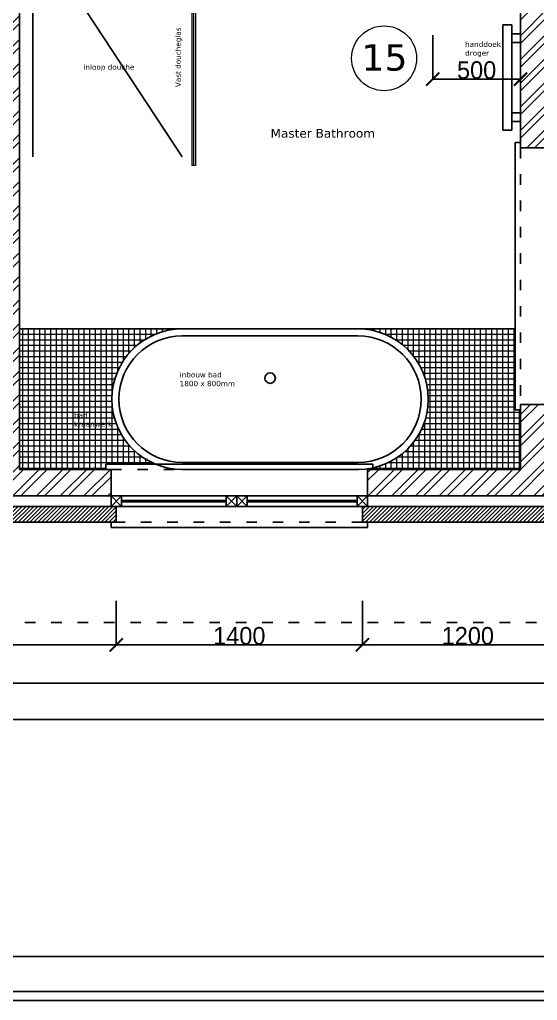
# Model space of a CAD drawing. Header units: millimetres. Extents: x -153917 to -31303, y -39726 to 31262.
# Drawn here: x -105080 to -102134, y -12586 to -7005 of the extents above; entities that cross this region are included whole.
import ezdxf

# ---------------------------------------------------------------- set-up
doc = ezdxf.new("R2010")
doc.units = ezdxf.units.MM
doc.header["$LTSCALE"] = 5
doc.linetypes.add('ACAD_ISO03W100', pattern=[30, 12, -18])
for name, color, linetype in [('Bemating', 1, 'Continuous'), ('chauffage', 5, 'Continuous'), ('invulling muren', 252, 'Continuous'), ('KADER', 7, 'Continuous'), ('Meubel', 8, 'Continuous'), ('muren', 7, 'Continuous'), ('ramen', 8, 'Continuous'), ('Tekst', 7, 'Continuous')]:
    doc.layers.add(name, color=color, linetype=linetype)
doc.layers.add('Nummering schrijnwerkerij', color=80, linetype='Continuous', lineweight=0)
doc.layers.add('verre', color=4, linetype='Continuous', lineweight=0)
doc.layers.add('tegel', color=7, linetype='Continuous', lineweight=0, true_color=0xcbcac8)
doc.styles.add('Geneva', font='')
doc.styles.get('Geneva').set_extended_font_data('Geneva')
doc.dimstyles.new('ISO-25', dxfattribs={"dimtxt": 100, "dimasz": 25, "dimexe": 1.25, "dimexo": 0.625, "dimtad": 1, "dimtxsty": 'Standard', "dimblk": 'ARCHTICK', "dimcen": 2.5, "dimse1": 1, "dimse2": 1, "dimadec": 0, "dimazin": 0, "dimtfac": 1, "dimtmove": 0, "dimatfit": 3, "dimfxl": 1, "dimarcsym": 0})

# ---------------------------------------------------------------- blocks, each defined once
blk = doc.blocks.new('_ArchTick')
at = {"color": 0, "linetype": 'ByBlock', "const_width": 0.15}
blk.add_lwpolyline([(-0.5, -0.5), (0.5, 0.5)], dxfattribs=at)
blk = doc.blocks.new('*D383')
at = {"layer": 'Bemating', "color": 0, "lineweight": -2, "transparency": 16777216}
for p, q in [((-114929.6, -10738.3), (-114929.6, -10989.5)), ((-97729.6, -10738.3), (-97729.6, -10989.5)), ((-114929.6, -10988.3), (-97729.6, -10988.3))]:
    blk.add_line(p, q, dxfattribs=at)
at = {"layer": 'Defpoints', "color": 0, "transparency": 16777216}
for p in [(-114929.6, 501.3), (-97729.6, -2778.7), (-97729.6, -10988.3)]:
    blk.add_point(p, dxfattribs=at)
at = {"layer": 'Bemating', "color": 0, "lineweight": -2, "transparency": 16777216, "xscale": 75, "yscale": 75, "zscale": 75, "rotation": 180}
blk.add_blockref('_ArchTick', (-114929.6, -10988.3), dxfattribs=at)
at = {"layer": 'Bemating', "color": 0, "lineweight": -2, "transparency": 16777216, "xscale": 75, "yscale": 75, "zscale": 75}
blk.add_blockref('_ArchTick', (-97729.6, -10988.3), dxfattribs=at)
at = {"layer": 'Bemating', "color": 0, "transparency": 16777216, "insert": (-106329.6, -10937.6), "char_height": 100, "attachment_point": 5, "style": 'Geneva'}
blk.add_mtext('17200', dxfattribs=at)
blk = doc.blocks.new('*D377')
at = {"layer": 'Bemating', "color": 0, "lineweight": -2, "transparency": 16777216}
for p, q in [((-108829.6, -10531), (-108829.6, -10782.3)), ((-101929.6, -10531), (-101929.6, -10782.3)), ((-108829.6, -10781), (-101929.6, -10781))]:
    blk.add_line(p, q, dxfattribs=at)
at = {"layer": 'Defpoints', "color": 0, "transparency": 16777216}
for p in [(-108829.6, -7064.7), (-101929.6, -9864.7), (-101929.6, -10781)]:
    blk.add_point(p, dxfattribs=at)
at = {"layer": 'Bemating', "color": 0, "lineweight": -2, "transparency": 16777216, "xscale": 75, "yscale": 75, "zscale": 75, "rotation": 180}
blk.add_blockref('_ArchTick', (-108829.6, -10781), dxfattribs=at)
at = {"layer": 'Bemating', "color": 0, "lineweight": -2, "transparency": 16777216, "xscale": 75, "yscale": 75, "zscale": 75}
blk.add_blockref('_ArchTick', (-101929.6, -10781), dxfattribs=at)
at = {"layer": 'Bemating', "color": 0, "transparency": 16777216, "insert": (-105379.6, -10730.4), "char_height": 100, "attachment_point": 5, "style": 'Geneva'}
blk.add_mtext('6900', dxfattribs=at)
blk = doc.blocks.new('*D387')
at = {"layer": 'Bemating', "color": 0, "lineweight": -2, "transparency": 16777216}
for p, q in [((-116032.7, -7064.7), (-116283.9, -7064.7)), ((-116282.7, -7064.7), (-116282.7, -9864.7)), ((-116032.7, -9864.7), (-116283.9, -9864.7))]:
    blk.add_line(p, q, dxfattribs=at)
at = {"layer": 'Defpoints', "color": 0, "transparency": 16777216}
for p in [(-114929.6, -7064.7), (-116282.7, -9864.7), (-103129.6, -9864.7)]:
    blk.add_point(p, dxfattribs=at)
at = {"layer": 'Bemating', "color": 0, "lineweight": -2, "transparency": 16777216, "xscale": 75, "yscale": 75, "zscale": 75}
for p, rotation in [((-116282.7, -7064.7), 90), ((-116282.7, -9864.7), 270)]:
    blk.add_blockref('_ArchTick', p, dxfattribs=dict(at, rotation=rotation))
at = {"layer": 'Bemating', "color": 0, "transparency": 16777216, "insert": (-116333.3, -8464.7), "char_height": 100, "attachment_point": 5, "rotation": 90, "style": 'Geneva'}
blk.add_mtext('2800', dxfattribs=at)
blk = doc.blocks.new('*D393')
at = {"layer": 'Bemating', "color": 0, "lineweight": -2, "transparency": 16777216}
for p, q in [((-106629.6, -10312.6), (-106629.6, -10563.8)), ((-104529.6, -10312.6), (-104529.6, -10563.8)), ((-106629.6, -10562.6), (-104529.6, -10562.6))]:
    blk.add_line(p, q, dxfattribs=at)
at = {"layer": 'Defpoints', "color": 0, "transparency": 16777216}
for p in [(-106629.6, -9864.7), (-104529.6, -9864.7), (-104529.6, -10562.6)]:
    blk.add_point(p, dxfattribs=at)
at = {"layer": 'Bemating', "color": 0, "lineweight": -2, "transparency": 16777216, "xscale": 75, "yscale": 75, "zscale": 75, "rotation": 180}
blk.add_blockref('_ArchTick', (-106629.6, -10562.6), dxfattribs=at)
at = {"layer": 'Bemating', "color": 0, "lineweight": -2, "transparency": 16777216, "xscale": 75, "yscale": 75, "zscale": 75}
blk.add_blockref('_ArchTick', (-104529.6, -10562.6), dxfattribs=at)
at = {"layer": 'Bemating', "color": 0, "transparency": 16777216, "insert": (-105579.6, -10511.9), "char_height": 100, "attachment_point": 5, "style": 'Geneva'}
blk.add_mtext('2100', dxfattribs=at)
blk = doc.blocks.new('*D407')
at = {"layer": 'Bemating', "color": 0, "lineweight": -2, "transparency": 16777216}
for p, q in [((-104529.6, -10312.6), (-104529.6, -10563.8)), ((-103129.6, -10312.6), (-103129.6, -10563.8)), ((-104529.6, -10562.6), (-103129.6, -10562.6))]:
    blk.add_line(p, q, dxfattribs=at)
at = {"layer": 'Defpoints', "color": 0, "transparency": 16777216}
for p in [(-104529.6, -9864.7), (-103129.6, -9864.7), (-103129.6, -10562.6)]:
    blk.add_point(p, dxfattribs=at)
at = {"layer": 'Bemating', "color": 0, "lineweight": -2, "transparency": 16777216, "xscale": 75, "yscale": 75, "zscale": 75, "rotation": 180}
blk.add_blockref('_ArchTick', (-104529.6, -10562.6), dxfattribs=at)
at = {"layer": 'Bemating', "color": 0, "lineweight": -2, "transparency": 16777216, "xscale": 75, "yscale": 75, "zscale": 75}
blk.add_blockref('_ArchTick', (-103129.6, -10562.6), dxfattribs=at)
at = {"layer": 'Bemating', "color": 0, "transparency": 16777216, "insert": (-103829.6, -10511.9), "char_height": 100, "attachment_point": 5, "style": 'Geneva'}
blk.add_mtext('1400', dxfattribs=at)
blk = doc.blocks.new('*D408')
at = {"layer": 'Bemating', "color": 0, "lineweight": -2, "transparency": 16777216}
for p, q in [((-103129.6, -10312.6), (-103129.6, -10563.8)), ((-101929.6, -10312.6), (-101929.6, -10563.8)), ((-103129.6, -10562.6), (-101929.6, -10562.6))]:
    blk.add_line(p, q, dxfattribs=at)
at = {"layer": 'Defpoints', "color": 0, "transparency": 16777216}
for p in [(-103129.6, -9864.7), (-101929.6, -9864.7), (-101929.6, -10562.6)]:
    blk.add_point(p, dxfattribs=at)
at = {"layer": 'Bemating', "color": 0, "lineweight": -2, "transparency": 16777216, "xscale": 75, "yscale": 75, "zscale": 75, "rotation": 180}
blk.add_blockref('_ArchTick', (-103129.6, -10562.6), dxfattribs=at)
at = {"layer": 'Bemating', "color": 0, "lineweight": -2, "transparency": 16777216, "xscale": 75, "yscale": 75, "zscale": 75}
blk.add_blockref('_ArchTick', (-101929.6, -10562.6), dxfattribs=at)
at = {"layer": 'Bemating', "color": 0, "transparency": 16777216, "insert": (-102529.6, -10511.9), "char_height": 100, "attachment_point": 5, "style": 'Geneva'}
blk.add_mtext('1200', dxfattribs=at)
blk = doc.blocks.new('*D651')
at = {"layer": 'Bemating', "color": 0, "lineweight": -2, "transparency": 16777216}
for p, q in [((-102729.6, -7093.1), (-102729.6, -7344.3)), ((-102229.6, -7093.1), (-102229.6, -7344.3)), ((-102729.6, -7343.1), (-102229.6, -7343.1))]:
    blk.add_line(p, q, dxfattribs=at)
at = {"layer": 'Defpoints', "color": 0, "transparency": 16777216}
for p in [(-102729.6, -6944.7), (-102229.6, -6944.7), (-102229.6, -7343.1)]:
    blk.add_point(p, dxfattribs=at)
at = {"layer": 'Bemating', "color": 0, "lineweight": -2, "transparency": 16777216, "xscale": 75, "yscale": 75, "zscale": 75, "rotation": 180}
blk.add_blockref('_ArchTick', (-102729.6, -7343.1), dxfattribs=at)
at = {"layer": 'Bemating', "color": 0, "lineweight": -2, "transparency": 16777216, "xscale": 75, "yscale": 75, "zscale": 75}
blk.add_blockref('_ArchTick', (-102229.6, -7343.1), dxfattribs=at)
at = {"layer": 'Bemating', "color": 0, "transparency": 16777216, "insert": (-102479.6, -7292.5), "char_height": 100, "attachment_point": 5, "style": 'Geneva'}
blk.add_mtext('500', dxfattribs=at)

msp = doc.modelspace()

# ---------------------------------------------------------------- hatches: boundary and pattern name
at = {"layer": 'invulling muren'}
h = msp.add_hatch(dxfattribs=at)
h.set_pattern_fill('ANSI31', color=256, scale=5)
h.set_pattern_definition([(45, (1e-10, -23136.502), (-11.2253202, 11.2253202), [])])
h.paths.add_polyline_path([(-103539.643, 4172.815), (-103629.643, 4172.815), (-103629.643, 1935.315), (-104419.643, 1935.315), (-104419.643, 1845.315), (-104389.643, 1845.315), (-103539.643, 1845.315)])
h.paths.add_polyline_path([(-105819.643, 1845.315), (-105819.643, 1935.315), (-105849.643, 1935.315), (-107319.643, 1935.315), (-107319.643, 1845.315), (-107289.643, 1845.315)])
h.paths.add_polyline_path([(-108719.643, 1845.315), (-108719.643, 1935.315), (-108749.643, 1935.315), (-111529.643, 1935.315), (-111529.643, 1845.315)])
h.paths.add_polyline_path([(-114929.643, 1935.315), (-114929.643, 651.315), (-114929.643, 501.315), (-114929.643, -464.685), (-114839.643, -464.685), (-114839.643, -434.685), (-114839.643, 651.315), (-114839.643, 1845.315), (-112929.643, 1845.315), (-112929.643, 1935.315), (-112959.643, 1935.315)])
h.paths.add_polyline_path([(-114839.643, -1464.685), (-114929.643, -1464.685), (-114929.643, -3674.685), (-114839.643, -3674.685), (-114839.643, -3644.685)])
h.paths.add_polyline_path([(-114929.643, -7064.685), (-113829.643, -7064.685), (-113829.643, -6974.685), (-113859.643, -6974.685), (-114839.643, -6974.685), (-114839.643, -4674.685), (-114929.643, -4674.685)])
h.paths.add_polyline_path([(-112429.643, -6974.685), (-112429.643, -7064.685), (-112399.643, -7064.685), (-111729.643, -7064.685), (-111729.643, -6974.685)])
h.paths.add_polyline_path([(-108829.643, -7764.685), (-108739.643, -7764.685), (-108739.643, -7734.685), (-108739.643, -6974.685), (-110329.643, -6974.685), (-110329.643, -7064.685), (-108829.643, -7064.685)])
h.paths.add_polyline_path([(-108739.643, -9774.685), (-108739.643, -9164.685), (-108829.643, -9164.685), (-108829.643, -9194.685), (-108829.643, -9864.685), (-108029.643, -9864.685), (-108029.643, -9774.685), (-108059.643, -9774.685)])
h.paths.add_polyline_path([(-104529.643, -9864.685), (-104529.643, -9774.685), (-104559.643, -9774.685), (-106629.643, -9774.685), (-106629.643, -9864.685), (-106599.643, -9864.685)])
h.paths.add_polyline_path([(-101929.643, -9864.685), (-101929.643, -9164.685), (-102019.643, -9164.685), (-102019.643, -9194.685), (-102019.643, -9774.685), (-103129.643, -9774.685), (-103129.643, -9864.685)])
h.paths.add_polyline_path([(-101929.643, -6474.685), (-102019.643, -6474.685), (-102019.643, -7764.685), (-101929.643, -7764.685), (-101929.643, -7734.685)])
h.paths.add_polyline_path([(-97729.643, 4172.815), (-97819.643, 4172.815), (-97819.643, -764.685), (-97729.643, -764.685), (-97729.643, 651.315)])
h.paths.add_polyline_path([(-97819.643, -5602.185), (-97729.643, -5602.185), (-97729.643, -5464.685), (-97729.643, -2928.685), (-97729.643, -1764.685), (-97819.643, -1764.685), (-97819.643, -1794.685)])
h = msp.add_hatch(dxfattribs=at)
h.set_pattern_fill('ANSI32', color=256, scale=10)
h.set_pattern_definition([(45, (1e-10, -23136.5), (-67.35192, 67.35192), []), (45, (44.9, -23136.5), (-67.35192, 67.35192), [])])
h.paths.add_polyline_path([(-98029.643, 1785.315), (-103329.643, 1785.315), (-103329.643, 4172.815), (-103479.643, 4172.815), (-103479.643, 1785.315), (-104389.643, 1785.315), (-104389.643, 1635.315), (-104359.643, 1635.315), (-103329.643, 1635.315), (-102229.643, 1635.315), (-102229.643, -714.685), (-101929.643, -714.685), (-101929.643, 1635.315), (-98029.643, 1635.315), (-98029.643, 651.315), (-98029.643, -734.685), (-97879.643, -734.685), (-97879.643, 4172.815), (-98029.643, 4172.815)])
h.paths.add_polyline_path([(-102229.643, -4384.685), (-103159.643, -4384.685), (-103159.643, -4394.685), (-103159.643, -4484.685), (-102229.643, -4484.685), (-102229.643, -4673.685), (-102229.643, -4784.685), (-102229.643, -5676.685), (-102229.643, -7734.685), (-102079.643, -7734.685), (-102079.643, -6414.685), (-102019.643, -6414.685), (-101929.643, -6414.685), (-101929.643, -5676.685), (-101929.643, -2778.685), (-101929.643, -2624.685), (-98029.643, -2624.685), (-98029.643, -2928.685), (-98029.643, -5602.185), (-97879.643, -5602.185), (-97879.643, -1794.685), (-98029.643, -1794.685), (-98029.643, -1824.685), (-98029.643, -2524.685), (-101929.643, -2524.685), (-101929.643, -1814.685), (-102229.643, -1814.685)])
h.paths.add_polyline_path([(-108529.643, -9564.685), (-108529.643, -9194.685), (-108679.643, -9194.685), (-108679.643, -9714.685), (-108059.643, -9714.685), (-108059.643, -9564.685), (-108089.643, -9564.685)])
h.paths.add_polyline_path([(-105079.643, -9564.685), (-105079.643, -4484.685), (-104009.643, -4484.685), (-104009.643, -4474.685), (-104009.643, -4384.685), (-105079.643, -4384.685), (-105079.643, -2839.685), (-105089.643, -2839.685), (-105179.643, -2839.685), (-105179.643, -3064.685), (-105279.643, -3064.685), (-105279.643, -3074.685), (-105279.643, -3214.685), (-105229.643, -3214.685), (-105229.643, -9564.685), (-106599.643, -9564.685), (-106599.643, -9714.685), (-104559.643, -9714.685), (-104559.643, -9564.685), (-104589.643, -9564.685)])
h.paths.add_polyline_path([(-102229.643, -9564.685), (-103099.643, -9564.685), (-103099.643, -9714.685), (-102079.643, -9714.685), (-102079.643, -9194.685), (-102229.643, -9194.685), (-102229.643, -9224.685)])
at = {"layer": 'tegel'}
h = msp.add_hatch(dxfattribs=at)
h.set_pattern_fill('NET', color=256, scale=10, angle=90)
h.paths.add_polyline_path([(-102259.643, -8764.685), (-103154.643, -8764.685, -0.41421356), (-102754.643, -9164.685, -0.3527987), (-103069.643, -9555.549), (-103069.643, -9564.685), (-102229.643, -9564.685), (-102229.643, -9224.685), (-102259.643, -9224.685)])
h.paths.add_polyline_path([(-104154.643, -8764.685), (-105079.643, -8764.685), (-105079.643, -9564.685), (-104589.643, -9564.685), (-104589.643, -9534.685), (-104306.63, -9534.685, -0.30414905), (-104554.643, -9164.685, -0.41421356)])

# ---------------------------------------------------------------- linework, layer by layer
at = {"layer": 'chauffage'}
for p, q in [((-102279.643, -7034.685), (-102329.643, -7034.685)), ((-102329.643, -7034.685), (-102329.643, -7634.685)), ((-102329.643, -7034.685), (-102279.643, -7034.685)), ((-102279.643, -7634.685), (-102279.643, -7034.685)), ((-102329.643, -7634.685), (-102279.643, -7634.685))]:
    msp.add_line(p, q, dxfattribs=at)
for points in [[(-102229.643, -7134.685), (-102279.643, -7134.685), (-102279.643, -7084.685), (-102229.643, -7084.685)], [(-102229.643, -7584.685), (-102279.643, -7584.685), (-102279.643, -7534.685), (-102229.643, -7534.685)]]:
    msp.add_lwpolyline(points, close=True, dxfattribs=at)
at = {"layer": 'KADER', "linetype": 'Continuous'}
for p, q in [((-89491.952, -12335.948), (-117056.059, -12335.948)), ((-89291.952, -12535.948), (-117256.059, -12535.948)), ((-89241.952, -12585.948), (-117306.059, -12585.948))]:
    msp.add_line(p, q, dxfattribs=at)
at = {"layer": 'Meubel'}
for p, q in [((-105004.643, -6549.685), (-105004.643, -7784.685)), ((-104977.415, -6536.677), (-104154.643, -7784.685)), ((-102229.643, -7734.685), (-102229.643, -6734.685)), ((-102229.643, -7704.685), (-102229.643, -7554.685)), ((-105079.643, -9564.685), (-105079.643, -8564.685)), ((-105079.643, -8764.685), (-102259.643, -8764.685))]:
    msp.add_line(p, q, dxfattribs=at)
at = {"layer": 'Meubel', "linetype": 'ACAD_ISO03W100'}
msp.add_line((-109399.643, -10434.685), (-101359.643, -10434.685), dxfattribs=at)
at = {"layer": 'Meubel', "lineweight": -3}
for points in [[(-104154.643, -9564.685), (-103154.643, -9564.685, 0.41421356), (-102754.643, -9164.685), (-102754.643, -9164.685, 0.41421356), (-103154.643, -8764.685), (-104154.643, -8764.685, 0.41421356), (-104554.643, -9164.685), (-104554.643, -9164.685, 0.41421356)], [(-104154.643, -9524.685), (-103154.643, -9524.685, 0.41421356), (-102794.643, -9164.685, 0.41421356), (-103154.643, -8804.685), (-104154.643, -8804.685, 0.41421356), (-104514.643, -9164.685, 0.41421356)]]:
    msp.add_lwpolyline(points, format="xyb", close=True, dxfattribs=at)
msp.add_circle((-103654.643, -9044.685), 30, dxfattribs=at)
at = {"layer": 'muren'}
for p, q in [((-105079.643, -4484.685), (-105079.643, -9564.685)), ((-102229.643, -5676.685), (-102229.643, -7734.685)), ((-102019.643, -7734.685), (-102229.643, -7734.685)), ((-102229.643, -9194.685), (-102229.643, -9564.685)), ((-102019.643, -9194.685), (-102229.643, -9194.685)), ((-104559.643, -9564.685), (-105079.643, -9564.685)), ((-104559.643, -9774.685), (-104559.643, -9564.685)), ((-102229.643, -9564.685), (-103099.643, -9564.685)), ((-103099.643, -9774.685), (-103099.643, -9564.685)), ((-102079.643, -9714.685), (-108679.643, -9714.685)), ((-102019.643, -9774.685), (-108739.643, -9774.685)), ((-104529.643, -9774.685), (-104559.643, -9774.685)), ((-104529.643, -9864.685), (-104529.643, -9774.685)), ((-103874.643, -9774.685), (-103904.643, -9774.685)), ((-103814.643, -9774.685), (-103844.643, -9774.685)), ((-103129.643, -9864.685), (-103129.643, -9774.685)), ((-103129.643, -9864.685), (-103129.643, -9774.685)), ((-103129.643, -9774.685), (-103099.643, -9774.685)), ((-104529.643, -9864.685), (-106629.643, -9864.685)), ((-101929.643, -9864.685), (-103129.643, -9864.685)), ((-103099.643, -9864.685), (-103129.643, -9864.685))]:
    msp.add_line(p, q, dxfattribs=at)
at = {"layer": 'muren', "linetype": 'ACAD_ISO03W100'}
for p, q in [((-102229.643, -7734.685), (-102229.643, -9194.685)), ((-104559.643, -9564.685), (-103099.643, -9564.685)), ((-103129.643, -9864.685), (-104529.643, -9864.685))]:
    msp.add_line(p, q, dxfattribs=at)
at = {"layer": 'Nummering schrijnwerkerij'}
msp.add_circle((-103005.934, -7224.841), 184.725, dxfattribs=at)
at = {"layer": 'ramen'}
for p, q in [((-102259.643, -9224.685), (-102259.643, -7704.685)), ((-102259.643, -7734.685), (-102259.643, -7704.685)), ((-102259.643, -7704.685), (-102229.643, -7704.685)), ((-102229.643, -7704.685), (-102229.643, -7734.685)), ((-102229.643, -9194.685), (-102229.643, -9224.685)), ((-102229.643, -9224.685), (-102259.643, -9224.685)), ((-104589.643, -9564.685), (-104589.643, -9534.685)), ((-104589.643, -9534.685), (-103069.643, -9534.685)), ((-103099.643, -9534.685), (-103069.643, -9534.685)), ((-103069.643, -9534.685), (-103069.643, -9564.685)), ((-104559.643, -9564.685), (-104589.643, -9564.685)), ((-103069.643, -9564.685), (-103099.643, -9564.685)), ((-104559.643, -9714.685), (-104499.643, -9714.685)), ((-104499.643, -9774.685), (-104559.643, -9714.685)), ((-104559.643, -9774.685), (-104499.643, -9714.685)), ((-103159.643, -9714.685), (-104529.643, -9714.685)), ((-104499.643, -9714.685), (-104499.643, -9774.685)), ((-103904.643, -9714.685), (-103844.643, -9714.685)), ((-103844.643, -9774.685), (-103904.643, -9714.685)), ((-103904.643, -9774.685), (-103844.643, -9714.685)), ((-103904.643, -9714.685), (-103904.643, -9774.685)), ((-103844.643, -9714.685), (-103844.643, -9774.685)), ((-103844.643, -9714.685), (-103784.643, -9714.685)), ((-103784.643, -9774.685), (-103844.643, -9714.685)), ((-103844.643, -9774.685), (-103784.643, -9714.685)), ((-103784.643, -9714.685), (-103784.643, -9774.685)), ((-103099.643, -9714.685), (-103159.643, -9714.685)), ((-103159.643, -9714.685), (-103159.643, -9774.685)), ((-103159.643, -9774.685), (-103099.643, -9714.685)), ((-103159.643, -9714.685), (-103099.643, -9774.685)), ((-103099.643, -9774.685), (-103099.643, -9714.685)), ((-104559.643, -9774.685), (-103129.643, -9774.685)), ((-104529.643, -9864.685), (-104559.643, -9864.695)), ((-104559.643, -9864.695), (-104559.643, -9894.695)), ((-103099.643, -9894.695), (-103099.643, -9864.685)), ((-104559.643, -9894.695), (-103099.643, -9894.695)), ((-103129.643, -9894.695), (-103099.643, -9894.695))]:
    msp.add_line(p, q, dxfattribs=at)
at = {"layer": 'verre'}
for p, q in [((-104099.643, -6434.685), (-104099.643, -7834.685)), ((-104089.643, -6434.685), (-104089.643, -7834.685)), ((-104079.643, -6434.685), (-104079.643, -7834.685)), ((-104079.643, -7834.685), (-104099.643, -7834.685)), ((-104499.643, -9739.685), (-103904.643, -9739.685)), ((-104499.643, -9744.685), (-103904.643, -9744.685)), ((-104499.643, -9749.685), (-103904.643, -9749.685)), ((-103784.643, -9739.685), (-103159.643, -9739.685)), ((-103784.643, -9744.685), (-103159.643, -9744.685)), ((-103784.643, -9749.685), (-103159.643, -9749.685))]:
    msp.add_line(p, q, dxfattribs=at)

# ---------------------------------------------------------------- texts
at = {"layer": 'Nummering schrijnwerkerij', "insert": (-103134.971, -7144.662), "char_height": 150, "attachment_point": 1}
msp.add_mtext_dynamic_manual_height_columns('{\\fVerdana|b0|i0|c0|p34;15}', width=315.86058, gutter_width=12.5, heights=[0], dxfattribs=at)
at = {"layer": 'Tekst', "color": 5, "insert": (-104192.912, -7388.966), "char_height": 30, "attachment_point": 1, "rotation": 90}
msp.add_mtext_dynamic_manual_height_columns('{\\fVerdana|b0|i0|c0|p34;Vast doucheglas}', width=513.71165, gutter_width=12.5, heights=[0], dxfattribs=at)
at = {"layer": 'Tekst', "color": 5, "char_height": 30, "attachment_point": 1}
for s, insert in [('{\\fVerdana|b0|i0|c0|p34;handdoek\\Pdroger}', (-102544.925, -7129.895)), ('{\\fVerdana|b0|i0|c0|p34;inbouw bad \\P1800 x 800mm}', (-104168.856, -9010.637)), ('{\\fVerdana|b0|i0|c0|p34;bad\\Pkraanwerk}', (-104769.792, -9241.341))]:
    msp.add_mtext_dynamic_manual_height_columns(s, width=513.71165, gutter_width=12.5, heights=[0], dxfattribs=dict(at, insert=insert))
at = {"layer": 'Tekst', "insert": (-104716.775, -7259.599), "char_height": 30, "attachment_point": 1}
msp.add_mtext_dynamic_manual_height_columns('{\\fVerdana|b0|i0|c0|p34;inloop douche}', width=513.71165, gutter_width=12.5, heights=[0], dxfattribs=at)
at = {"layer": 'Tekst', "insert": (-103057.503, -7626.444), "char_height": 50, "width": 1582.58803, "attachment_point": 3}
msp.add_mtext('{\\fVerdana|b0|i0|c0|p34;Master Bathroom}', dxfattribs=at)

# ---------------------------------------------------------------- dimensions: what is measured, and where the dimension line sits
at = {"layer": 'Bemating'}
for base, p1, p2, override, picture, middle in [((-97729.643, -10988.264), (-114929.643, 501.315), (-97729.643, -2778.685), {"dimasz": 75, "dimtxsty": 'Geneva', "dimse1": 0, "dimse2": 0, "dimfxl": 250, "dimfxlon": 1}, '*D383', (-106329.643, -10937.639)), ((-102229.643, -7343.078), (-102729.643, -6944.685), (-102229.643, -6944.685), {"dimasz": 75, "dimtxsty": 'Geneva', "dimse1": 0, "dimse2": 0, "dimfxl": 250, "dimfxlon": 1}, '*D651', (-102479.643, -7292.453)), ((-101929.643, -10781.03), (-108829.643, -7064.685), (-101929.643, -9864.685), {"dimasz": 75, "dimtxsty": 'Geneva', "dimse1": 0, "dimse2": 0, "dimtmove": 1, "dimfxl": 250, "dimfxlon": 1}, '*D377', (-105379.643, -10730.405)), ((-104529.643, -10562.558), (-106629.643, -9864.685), (-104529.643, -9864.685), {"dimasz": 75, "dimtxsty": 'Geneva', "dimse1": 0, "dimse2": 0, "dimtmove": 1, "dimfxl": 250, "dimfxlon": 1}, '*D393', (-105579.643, -10511.933)), ((-103129.643, -10562.558), (-104529.643, -9864.685), (-103129.643, -9864.685), {"dimasz": 75, "dimtxsty": 'Geneva', "dimse1": 0, "dimse2": 0, "dimtmove": 1, "dimfxl": 250, "dimfxlon": 1}, '*D407', (-103829.643, -10511.933)), ((-101929.643, -10562.558), (-103129.643, -9864.685), (-101929.643, -9864.685), {"dimasz": 75, "dimtxsty": 'Geneva', "dimse1": 0, "dimse2": 0, "dimtmove": 1, "dimfxl": 250, "dimfxlon": 1}, '*D408', (-102529.643, -10511.933))]:
    dim = msp.add_linear_dim(base=base, p1=p1, p2=p2, dimstyle='ISO-25', override=override, dxfattribs=at)
    dim.commit()
    dim.dimension.update_dxf_attribs({"geometry": picture, "text_midpoint": middle})
dim = msp.add_linear_dim(base=(-116282.7, -9864.685), p1=(-114929.643, -7064.685), p2=(-103129.643, -9864.685), angle=90, dimstyle='ISO-25', override={"dimasz": 75, "dimtxsty": 'Geneva', "dimse1": 0, "dimse2": 0, "dimtmove": 1, "dimfxl": 250, "dimfxlon": 1}, dxfattribs=at)
dim.commit()
dim.dimension.update_dxf_attribs({"geometry": '*D387', "text_midpoint": (-116333.325, -8464.685)})

doc.saveas('drawing.dxf')
